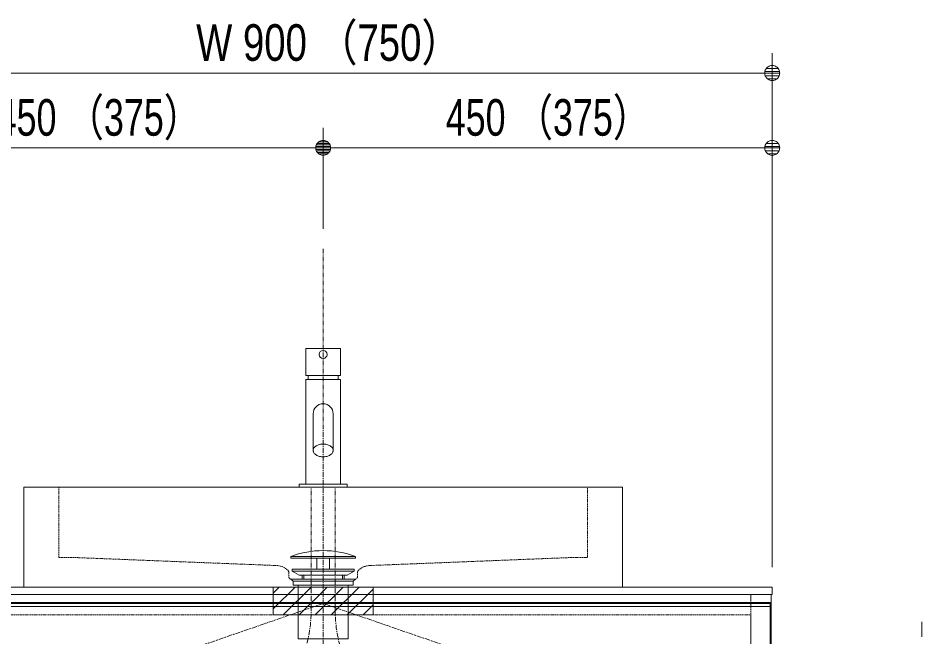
# Model space of a CAD drawing. Units: millimetres, scale not verified. Extents: x -6062 to 6062, y -3045 to 3045.
# Drawn here: x -2373 to -1468, y -1430 to -810 of the extents above; entities that cross this region are included whole.
import ezdxf
from ezdxf.enums import TextEntityAlignment as Align

# ---------------------------------------------------------------- set-up
doc = ezdxf.new("R2010")
doc.units = ezdxf.units.MM
doc.header["$LTSCALE"] = 20
for name, pattern in [('CHAIN1', [8, 5, -1, 1, -1]), ('DASHED1', [1.8, 1.2, -0.6]), ('DOUBLE_CHAIN1', [8.8, 5, -1, 0.6, -0.6, 0.6, -1])]:
    doc.linetypes.add(name, pattern=pattern)
for name, color, linetype, lineweight in [('0-1_5ボウル・キャビネット', 7, 'Continuous', 9), ('0-2_2寸法-1', 7, 'Continuous', 9), ('0-3_0', 7, 'Continuous', 9), ('0-4_2寸法-2', 7, 'Continuous', 9), ('0-5_4給排水', 7, 'Continuous', 9)]:
    doc.layers.add(name, color=color, linetype=linetype, lineweight=lineweight)
doc.styles.add('ＭＳ Ｐゴシック', font='')
doc.styles.get('ＭＳ Ｐゴシック').set_extended_font_data('MS PGothic')

# ---------------------------------------------------------------- blocks, each defined once
blk = doc.blocks.new('止水栓_正面_W100')
at = {"layer": '0-5_4給排水', "linetype": 'CHAIN1'}
for p, q in [((-2000, -1400), (-2000, 1400)), ((2000, -1400), (2000, 1400)), ((-3300, 0), (3300, 0))]:
    blk.add_line(p, q, dxfattribs=at)
at = {"layer": '0-5_4給排水'}
for p, q in [((-2200, 600), (-2200, 1200)), ((-1800, 600), (-1800, 1200)), ((1800, 600), (1800, 1200)), ((2200, 600), (2200, 1200))]:
    blk.add_line(p, q, dxfattribs=at)
for points in [[(-2050, 360), (-2280, 360), (-2280, 600), (-2050, 600)], [(-1720, 360), (-1950, 360), (-1950, 600), (-1720, 600)], [(1950, 360), (1720, 360), (1720, 600), (1950, 600)], [(2280, 360), (2050, 360), (2050, 600), (2280, 600)]]:
    blk.add_lwpolyline(points, close=True, dxfattribs=at)
for points in [[(-2050, 295.8), (-2050, 660), (-1950, 660), (-1950, 295.8)], [(1950, 295.8), (1950, 660), (2050, 660), (2050, 295.8)], [(-2050, 360), (-2180, 360), (-2180, 240)], [(-1820, 240), (-1820, 360), (-1950, 360)], [(1950, 360), (1820, 360), (1820, 240)], [(2180, 240), (2180, 360), (2050, 360)]]:
    blk.add_lwpolyline(points, dxfattribs=at)
for centre in [(-2000, 0), (2000, 0)]:
    blk.add_circle(centre, 300, dxfattribs=at)
for centre in [(-2000, 0), (2000, 0)]:
    blk.add_arc(centre, 600, 117.81814, 62.18186, dxfattribs=at)
blk = doc.blocks.new('グループ-5')
at = {"layer": '0-5_4給排水'}
for p, q in [((-5900, -23360), (-5900, -23440)), ((-5300, -23360), (-5300, -23440))]:
    blk.add_line(p, q, dxfattribs=at)
at = {"layer": '0-5_4給排水', "linetype": 'CHAIN1'}
for p, q in [((-7600, -32800), (-7600, -32286.2)), ((-3600, -32800), (-3600, -32286.2))]:
    blk.add_line(p, q, dxfattribs=at)
at = {"layer": '0-5_4給排水'}
for points in [[(-5250, -22820), (-5950, -22820), (-5950, -23360), (-5250, -23360)], [(-5950, -23440), (-5950, -25540), (-5250, -25540), (-5250, -23440)], [(-6080, -25540), (-6080, -25600), (-5120, -25600), (-5120, -25540)]]:
    blk.add_lwpolyline(points, close=True, dxfattribs=at)
for points in [[(-5800, -24127.8), (-5800, -24863.4), (-5799.2, -24875), (-5796.7, -24886.8), (-5792.3, -24898.8), (-5786, -24910.7), (-5777.7, -24922.5), (-5767.4, -24933.8), (-5755.3, -24944.5), (-5741.4, -24954.3), (-5726.1, -24963.2), (-5709.4, -24971), (-5691.9, -24977.6), (-5673.6, -24983), (-5655, -24987), (-5636.4, -24989.8), (-5618, -24991.5), (-5600, -24992), (-5582, -24991.5), (-5563.6, -24989.8), (-5545, -24987), (-5526.4, -24983), (-5508.1, -24977.6), (-5490.6, -24971), (-5473.9, -24963.2), (-5458.6, -24954.3), (-5444.7, -24944.5), (-5432.6, -24933.8), (-5422.3, -24922.5), (-5414, -24910.7), (-5407.7, -24898.8), (-5403.3, -24886.8), (-5400.8, -24875), (-5400, -24863.4), (-5400, -24128)], [(-5400, -24863.4), (-5400.8, -24851.9), (-5403.3, -24840), (-5407.7, -24828), (-5414, -24816.1), (-5422.3, -24804.4), (-5432.6, -24793.1), (-5444.7, -24782.4), (-5458.6, -24772.5), (-5473.9, -24763.6), (-5490.6, -24755.8), (-5508.1, -24749.2), (-5526.4, -24743.9), (-5545, -24739.8), (-5563.6, -24737), (-5582, -24735.4), (-5600, -24734.9), (-5618, -24735.4), (-5636.4, -24737), (-5655, -24739.8), (-5673.6, -24743.9), (-5691.9, -24749.2), (-5709.4, -24755.8), (-5726.1, -24763.6), (-5741.4, -24772.5), (-5755.3, -24782.4), (-5767.4, -24793.1), (-5777.7, -24804.4), (-5786, -24816.1), (-5792.3, -24828), (-5796.7, -24840), (-5799.2, -24851.9), (-5800, -24863.4)]]:
    blk.add_lwpolyline(points, dxfattribs=at)
at = {"layer": '0-5_4給排水', "linetype": 'CHAIN1'}
for points in [[(-5840, -28040.6), (-5840, -27526.8), (-5840, -25600)], [(-5360, -28040.6), (-5360, -27526.8), (-5360, -25600)], [(-6962.7, -30467.2), (-6935.3, -30432.9), (-6504.7, -29893.9), (-6477.3, -29859.6)], [(-4237.3, -30467.2), (-4264.7, -30432.9), (-4695.3, -29893.9), (-4722.7, -29859.6)]]:
    blk.add_lwpolyline(points, dxfattribs=at)
at = {"layer": '0-5_4給排水'}
blk.add_circle((-5600, -22940), 80, dxfattribs=at)
for start, end in [(90, 180), (0, 90)]:
    blk.add_arc((-5600, -24128), 200, start, end, dxfattribs=at)
at = {"layer": '0-5_4給排水', "linetype": 'CHAIN1'}
for centre, start, end in [((-8754.5, -28040.6), 321.38223, 0), ((-2445.5, -28040.6), 180, 218.61777), ((-4685.5, -32286.2), 141.38223, 180), ((-6514.5, -32286.2), 0, 38.61777)]:
    blk.add_arc(centre, 2914.5, start, end, dxfattribs=at)
at = {"layer": '0-5_4給排水'}
blk.add_blockref('止水栓_正面_W100', (-5600, -33400), dxfattribs=at)
blk = doc.blocks.new('_Dot')
at = {"layer": '0-3_0'}
for p, q in [((-10, 0), (-20, 0)), ((9.78, 2), (-9.78, 2)), ((7.99, 6), (-7.99, 6)), ((9.16, -3.98), (-9.16, -3.98)), ((6, -7.98), (-6, -7.98))]:
    blk.add_line(p, q, dxfattribs=at)
for points in [[(10, 0), (9.92, 1.25), (9.69, 2.49), (9.3, 3.68), (8.76, 4.82), (8.09, 5.88), (7.29, 6.85), (6.37, 7.71), (5.36, 8.44), (4.26, 9.05), (3.09, 9.51), (1.87, 9.82), (0.63, 9.98), (-0.63, 9.98), (-1.87, 9.82), (-3.09, 9.51), (-4.26, 9.05), (-5.36, 8.44), (-6.37, 7.71), (-7.29, 6.85), (-8.09, 5.88), (-8.76, 4.82), (-9.3, 3.68), (-9.69, 2.49), (-9.92, 1.25), (-10, 0), (0, 0)], [(-10, 0), (-9.92, -1.25), (-9.69, -2.49), (-9.3, -3.68), (-8.76, -4.82), (-8.09, -5.88), (-7.29, -6.85), (-6.37, -7.71), (-5.36, -8.44), (-4.26, -9.05), (-3.09, -9.51), (-1.87, -9.82), (-0.63, -9.98), (0.63, -9.98), (1.87, -9.82), (3.09, -9.51), (4.26, -9.05), (5.36, -8.44), (6.37, -7.71), (7.29, -6.85), (8.09, -5.88), (8.76, -4.82), (9.3, -3.68), (9.69, -2.49), (9.92, -1.25), (10, 0), (0, 0)]]:
    blk.add_lwpolyline(points, close=True, dxfattribs=at)
blk = doc.blocks.new('グループ-28')
at = {"layer": '0-1_5ボウル・キャビネット', "linetype": 'DASHED1'}
for p, q in [((-14170, -34110), (-14170, -27880)), ((2970, -34110), (2970, -27880))]:
    blk.add_line(p, q, dxfattribs=at)
at = {"layer": '0-1_5ボウル・キャビネット'}
for p, q in [((-14170, -34110), (-14170, -34160)), ((2970, -34110), (2970, -34160))]:
    blk.add_line(p, q, dxfattribs=at)
blk = doc.blocks.new('グループ-32')
at = {"layer": '0-1_5ボウル・キャビネット'}
blk.add_line((-14560, -27930), (3360, -27930), dxfattribs=at)
for points in [[(-14560, -27910), (3360, -27910), (3360, -27990), (-14560, -27990)], [(-14560, -27990), (3360, -27990), (3360, -34110), (-14560, -34110)]]:
    blk.add_lwpolyline(points, close=True, dxfattribs=at)
at = {"layer": '0-1_5ボウル・キャビネット', "linetype": 'DOUBLE_CHAIN1'}
blk.add_lwpolyline([(3360, -31020), (-5600, -27930), (-14560, -31020), (-5600, -34110)], close=True, dxfattribs=at)
blk = doc.blocks.new('グループ-33')
at = {"layer": '0-1_5ボウル・キャビネット'}
blk.add_line((2970, -27750), (2970, -27880), dxfattribs=at)
for points in [[(-14600, -27600), (3400, -27600), (3400, -27750), (-14600, -27750)], [(-14580, -27750), (3380, -27750), (3380, -41400), (-14580, -41400)]]:
    blk.add_lwpolyline(points, close=True, dxfattribs=at)
at = {"layer": '0-1_5ボウル・キャビネット', "linetype": 'DASHED1'}
blk.add_lwpolyline([(-14170, -28160), (2970, -28160), (2970, -29650), (-14170, -29650)], close=True, dxfattribs=at)
at = {"layer": '0-1_5ボウル・キャビネット'}
for name in ['グループ-28', 'グループ-32']:
    blk.add_blockref(name, (0, 0), dxfattribs=at)
blk = doc.blocks.new('グループ-55')
at = {"layer": '0-5_4給排水', "linetype": 'CHAIN1'}
blk.add_line((-5600, -20820), (-5600, -42300), dxfattribs=at)
at = {"layer": '0-5_4給排水'}
for p, q in [((-6020, -27360), (-6020, -27440)), ((-5990, -27360), (-5990, -27440)), ((-5210, -27360), (-5210, -27440)), ((-5180, -27360), (-5180, -27440))]:
    blk.add_line(p, q, dxfattribs=at)
for points in [[(-6250, -26990), (-4950, -26990), (-4950, -27020), (-6250, -27020)], [(-5730, -27020), (-5470, -27020), (-5470, -27240), (-5730, -27240)], [(-6220, -27240), (-4980, -27240), (-4980, -27280), (-6220, -27280)], [(-6081.3, -27360), (-6220, -27280), (-4980, -27280), (-5120.2, -27360)], [(-6200, -27480), (-6250, -27440), (-4950, -27440), (-5000, -27480)], [(-6200, -27480), (-5000, -27480), (-5000, -27560), (-6200, -27560)], [(-6100, -27560), (-5100, -27560), (-5100, -28640), (-6100, -28640)]]:
    blk.add_lwpolyline(points, close=True, dxfattribs=at)
blk.add_arc((-5600, -28690.4), 1820.4, 69.08018, 110.91982, dxfattribs=at)
blk = doc.blocks.new('グループ-56')
at = {"layer": '0-1_5ボウル・キャビネット', "linetype": 'DASHED1'}
for p, q in [((-6315, -27255.9), (-6314.1, -27256.6)), ((-6287.5, -27314.8), (-6287.5, -27400)), ((-4885.9, -27256.6), (-4885, -27255.9))]:
    blk.add_line(p, q, dxfattribs=at)
at = {"layer": '0-1_5ボウル・キャビネット'}
blk.add_lwpolyline([(-11600, -25600), (400, -25600), (400, -27600), (-11600, -27600)], close=True, dxfattribs=at)
at = {"layer": '0-1_5ボウル・キャビネット', "linetype": 'DASHED1'}
for points in [[(-4651.4, -27168.8), (-4648, -27168.8), (-628, -27008.9), (-300, -27008.9), (-300, -25600), (-10900, -25600), (-10900, -27008.9)], [(-10900, -27008.9), (-10572, -27008.9), (-6552, -27168.8), (-6548.6, -27168.8)], [(-4912.5, -27400), (-4912.5, -27331.3), (-4912.5, -27314.8)], [(-6247.6, -27440), (-6245.2, -27440), (-6054.8, -27440), (-5145.2, -27440), (-4954.8, -27440), (-4952.4, -27440)]]:
    blk.add_lwpolyline(points, dxfattribs=at)
for centre, radius, start, end in [((-6548.6, -27525.7), 356.9, 49.11249, 90), ((-4651.4, -27525.7), 356.9, 90, 130.88751), ((-6364.5, -27314.8), 77, 0, 49.11249), ((-4835.5, -27314.8), 77, 130.88751, 180), ((-6247.6, -27400), 40, 180, 270), ((-4952.4, -27400), 40, 270, 0)]:
    blk.add_arc(centre, radius, start, end, dxfattribs=at)

msp = doc.modelspace()

# ---------------------------------------------------------------- linework, layer by layer
at = {"layer": '0-1_5ボウル・キャビネット'}
for p, q in [((-2117.5, -1386), (-2111.5, -1380)), ((-2117.5, -1402), (-2095.5, -1380)), ((-2107.5, -1408), (-2079.5, -1380)), ((-2091.5, -1408), (-2063.5, -1380)), ((-2075.5, -1408), (-2047.5, -1380)), ((-2059.5, -1408), (-2031.5, -1380)), ((-2043.5, -1408), (-2017.5, -1382)), ((-2027.5, -1408), (-2017.5, -1398))]:
    msp.add_line(p, q, dxfattribs=at)
msp.add_lwpolyline([(-2117.5, -1408), (-2117.5, -1380), (-2017.5, -1380), (-2017.5, -1408)], close=True, dxfattribs=at)
at = {"layer": '0-1_5ボウル・キャビネット', "linetype": 'DASHED1'}
msp.add_lwpolyline([(-2117.5, -1408), (-2117.5, -1380), (-2017.5, -1380), (-2017.5, -1408)], dxfattribs=at)
at = {"layer": '0-2_2寸法-1'}
for p, q in [((-1617.5, -920), (-1617.5, -845)), ((-1632.51, -865), (-2502.49, -865)), ((-2067.5, -1021), (-2067.5, -920)), ((-2067.5, -1021), (-2067.5, -920)), ((-1617.5, -1360), (-1617.5, -920)), ((-2502.49, -940), (-2082.51, -940)), ((-1632.51, -940), (-2052.49, -940))]:
    msp.add_line(p, q, dxfattribs=at)
at = {"layer": '0-4_2寸法-2'}
msp.add_line((-1467.5, -1429.99), (-1467.5, -1414.99), dxfattribs=at)

# ---------------------------------------------------------------- block references
at = {"layer": '0-1_5ボウル・キャビネット', "xscale": 0.05, "yscale": 0.05}
for name in ['グループ-56', 'グループ-33']:
    msp.add_blockref(name, (-1787.5, 0), dxfattribs=at)
at = {"layer": '0-2_2寸法-1', "xscale": 0.7503418, "yscale": 0.7503418}
for p in [(-1617.5, -865), (-2067.5, -940), (-1617.5, -940)]:
    msp.add_blockref('_Dot', p, dxfattribs=at)
at = {"layer": '0-2_2寸法-1', "xscale": 0.7503418, "yscale": 0.7503418, "rotation": 180}
msp.add_blockref('_Dot', (-2067.5, -940), dxfattribs=at)
at = {"layer": '0-5_4給排水', "xscale": 0.05, "yscale": 0.05}
for name in ['グループ-55', 'グループ-5']:
    msp.add_blockref(name, (-1787.5, 0), dxfattribs=at)

# ---------------------------------------------------------------- texts
at = {"layer": '0-2_2寸法-1', "style": 'ＭＳ Ｐゴシック'}
for s, height, width, p in [('W 900 （750）', 36.69, 0.8, (-2194.77, -863.81)), ('450 （375）', 36.66, 0.75, (-2394.71, -938.81)), ('450 （375）', 36.66, 0.75, (-1944.71, -938.81))]:
    msp.add_text(s, height=height, dxfattribs=dict(at, width=width)).set_placement(p, align=Align.BOTTOM_LEFT)

doc.saveas('drawing.dxf')
